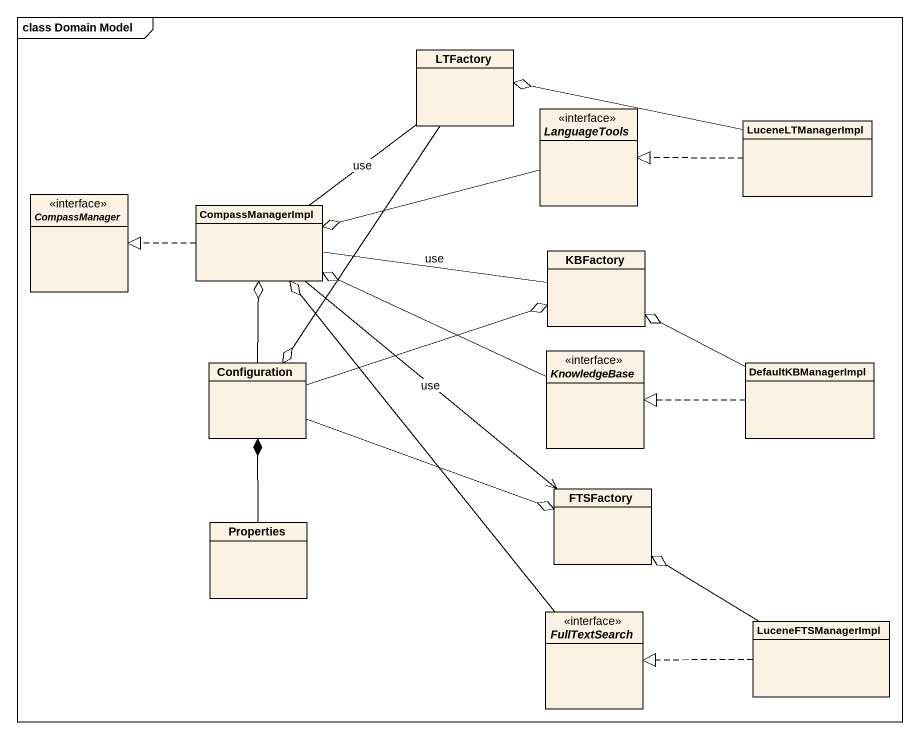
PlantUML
@startuml
mainframe class Domain Model
hide circle
hide empty members
class LTFactory
interface LanguageTools <<interface>>
class LuceneLTManagerImpl
interface CompassManager <<interface>>
class CompassManagerImpl
class KBFactory
class Configuration
interface KnowledgeBase <<interface>>
class DefaultKBManagerImpl
class FTSFactory
class Properties
interface FullTextSearch <<interface>>
class LuceneFTSManagerImpl
LTFactory --o Configuration
LanguageTools -left-o CompassManagerImpl
LuceneLTManagerImpl -left-o LTFactory
LuceneLTManagerImpl .left.|> LanguageTools
CompassManagerImpl -up- LTFactory : use
CompassManagerImpl .left.|> CompassManager
CompassManagerImpl -right- KBFactory : use
CompassManagerImpl --> FTSFactory : use
Configuration -up-o CompassManagerImpl
Configuration -right-o KBFactory
Configuration -right-o FTSFactory
KnowledgeBase -left-o CompassManagerImpl
DefaultKBManagerImpl -left-o KBFactory
DefaultKBManagerImpl .left.|> KnowledgeBase
Properties -up-* Configuration
FullTextSearch -up-o CompassManagerImpl
LuceneFTSManagerImpl -up-o FTSFactory
LuceneFTSManagerImpl .left.|> FullTextSearch
@enduml
